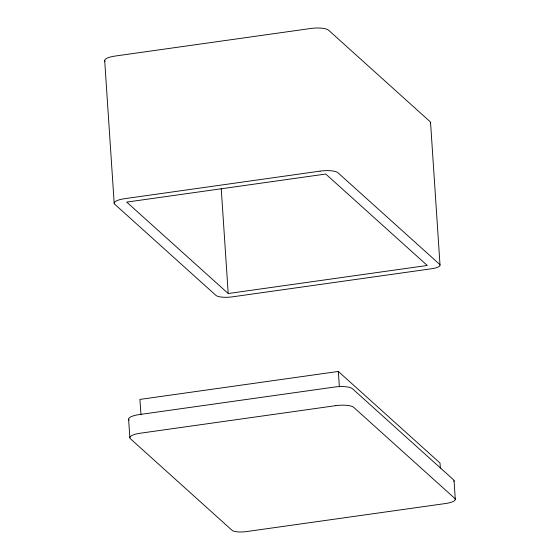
<?xml version="1.0" encoding="UTF-8"?>
<svg xmlns="http://www.w3.org/2000/svg" width="560" height="560" viewBox="0 0 560 560"><rect width="100%" height="100%" fill="white"/><g stroke="black" fill="none" stroke-linecap="round" stroke-linejoin="round"><path stroke-width="0.84" d="M228.207 293.524L427.252 265.468L325.759 174.041L126.707 202.104L228.207 293.524L221.228 188.475M140.994 414.708L139.916 399.42L338.338 371.448L440.02 463.029L440.356 468.104M430.549 122.458L440.02 265.09M454.062 480.711L455.301 499.317M338.338 371.448L339.353 386.673M128.611 419.16L129.85 437.766M104.699 60.606L114.177 203.238M430.367 123.095A11.641 3.206 -3.8 0 0 430.101 121.66L328.496 30.135A14.483 3.99 -3.8 0 0 310.611 28.497L115.157 56.049A14.483 3.99 -3.8 0 0 105.028 61.369M129.178 420.161A14.483 3.99 -3.8 0 1 139.069 414.603L334.523 387.051A14.483 3.99 -3.8 0 1 352.408 388.689L453.551 479.794A13.321 3.668 -3.8 0 1 453.859 481.439M320.082 171.129L124.628 198.681A14.483 3.99 -3.8 0 0 114.737 204.239L215.873 295.337A13.321 3.668 -3.8 0 0 232.323 296.849L431.62 268.751A11.641 3.206 -3.8 0 0 439.572 264.285L337.967 172.767A14.483 3.99 -3.8 0 0 320.082 171.129M335.755 405.657L140.308 433.209A14.483 3.99 -3.8 0 0 130.41 438.76L232.015 530.285A11.641 3.206 -3.8 0 0 246.386 531.601L445.683 503.503A13.321 3.668 -3.8 0 0 454.783 498.393L353.64 407.295A14.483 3.99 -3.8 0 0 335.755 405.657"/></g></svg>
